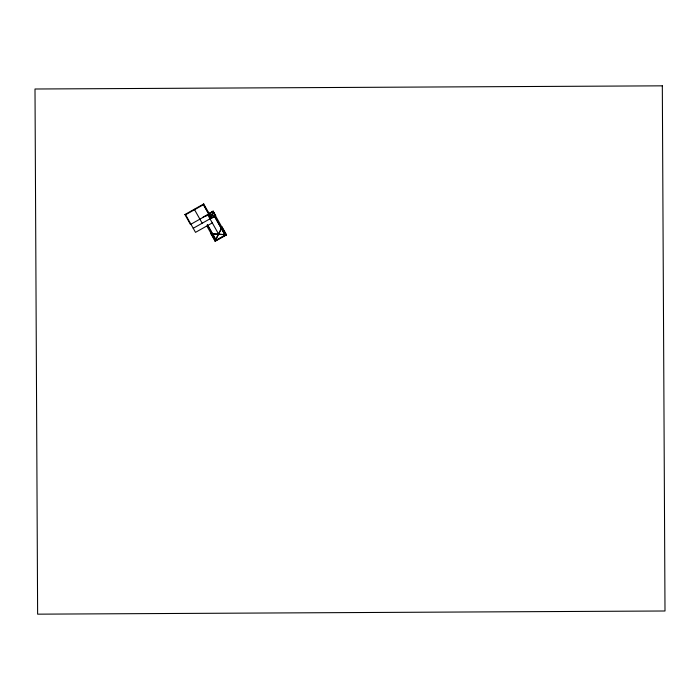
<?xml version="1.0" encoding="UTF-8"?>
<svg xmlns="http://www.w3.org/2000/svg" width="700" height="700" viewBox="0 0 700 700"><rect width="100%" height="100%" fill="white"/><g stroke="black" fill="none" stroke-linecap="round" stroke-linejoin="round"><path stroke-width="1.05" d="M212.109 215.014L212.275 214.629M210.709 217.718L211.4 217.324L212.809 212.284L212.415 211.593M226.196 234.78L210.98 233.835L215.171 241.273L221.952 227.255M214.883 240.765L222.171 227.132L226.529 234.868L215.171 241.273M184.896 214.576L203.752 203.945M185.588 214.751L203.543 204.636M208.582 213.964L213.202 211.356M210.227 213.281L212.774 211.846M206.071 215.985L207.839 214.987M208.941 214.585L209.589 214.104L214.629 215.513L215.32 215.119M212.809 212.284L213.553 211.977M193.218 228.287L215.469 215.74M212.31 222.889L195.519 232.356L185.351 214.322M220.92 227.841L222.171 227.132M203.044 217.131L207.681 214.716L218.61 234.098L226.529 234.868M210.98 233.835L218.61 234.098M213.089 211.278L215.635 215.793M212.984 211.339L226.319 234.99M214.629 215.513L215.023 216.213M221.27 227.64L225.496 235.13L216.143 240.398L207.296 224.709M214.34 215.845L224.954 234.666M214.2 215.924L225.076 235.218L216.221 240.205L207.681 225.059M209.282 213.36L209.589 214.104M211.4 217.324L211.794 218.024M203.7 203.98L209.326 213.841L190.47 224.473L184.94 214.55M203.298 204.207L211.26 218.33M203.472 204.82L211.12 218.33M206.92 226.135L215.101 240.642M194.32 209.265L202.195 223.23M213.115 211.199L208.495 213.798L211.102 218.418L215.714 215.819L213.115 211.199M212.984 211.671L208.968 213.929L211.234 217.945L215.241 215.679L212.984 211.671M662.322 85.837L35 89.005L37.625 614.163L665 610.995L662.322 85.837"/></g></svg>
